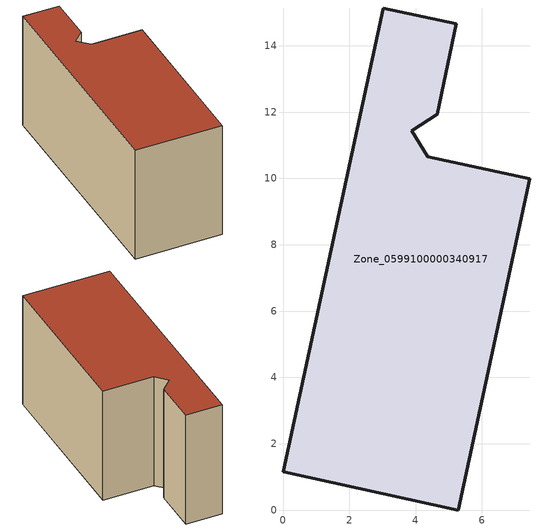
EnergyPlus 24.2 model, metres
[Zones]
Zone_0599100000340917
 floor ground (C_G): 7.45,9.99 5.29,0 0,1.15 3.02,15.14 5.23,14.66 4.65,11.94 3.88,11.44 4.37,10.65 z0
 wall outside (C_F): 5.29,0 7.45,9.99 4.37,10.65 3.88,11.44 4.65,11.94 5.23,14.66 3.02,15.14 0,1.15 5.29,0 z0:7.47
 roof outside (C_R): 0,1.15 5.29,0 7.45,9.99 4.37,10.65 3.88,11.44 4.65,11.94 5.23,14.66 3.02,15.14 z7.47
[BUILDING]
Pand.0599100000340917: North Axis=0; Terrain=City; Loads Convergence Tolerance Value=0.04; Temperature Convergence Tolerance Value=0.4; Solar Distribution=FullExterior; Maximum Number of Warmup Days=25; Minimum Number of Warmup Days=1
[Site:Location]
Rotterdam.The.Hague.AP_ZH_NLD Design_Conditions: Latitude=51.96; Longitude=4.45; Time Zone=1; Elevation=-4.5
[SITE:GROUNDTEMPERATURE:BUILDINGSURFACE]
18, 18, 18, 18, 18, 18, 18, 18, 18, 18, 18, 18
[MATERIAL] Thermal Absorptance=0.9; Solar Absorptance=0.7; Visible Absorptance=0.7
Name | Roughness | Thickness | Conductivity | Density | Specific Heat
G.TI.1992-2005 | MediumSmooth | 0.15 | 0.06 | 540 | 1210
F.TI.1992-2005 | Rough | 0.3 | 0.12 | 1920 | 840
R.TI.1992-2005 | MediumRough | 0.2 | 0.08 | 1500 | 1000
[CONSTRUCTION]
C_G: G.TI.1992-2005
C_F: F.TI.1992-2005
C_R: R.TI.1992-2005
[ZONE]
Zone_0599100000340917: Type=1; Multiplier=1; Ceiling Height=Autocalculate; Volume=Autocalculate; Floor Area=autocalculate; Part of Total Floor Area=Yes
[ZONEINFILTRATION:DESIGNFLOWRATE]
Infil_Zone_0599100000340917: Zone or ZoneList or Space or SpaceList=Zone_0599100000340917; Schedule=AlwaysOn; Design Flow Rate Calculation Method=Flow/Area; Flow Rate per Floor Area=0.0015; Constant Term Coefficient=1; Temperature Term Coefficient=0; Velocity Term Coefficient=0; Velocity Squared Term Coefficient=0
[HVACTEMPLATE:ZONE:IDEALLOADSAIRSYSTEM]
Zone_0599100000340917: Maximum Heating Supply Air Temperature=50; Minimum Cooling Supply Air Temperature=13; Maximum Heating Supply Air Humidity Ratio=0.0156; Minimum Cooling Supply Air Humidity Ratio=0.0077; Heating Limit=NoLimit; Cooling Limit=NoLimit; Dehumidification Control Type=ConstantSensibleHeatRatio; Cooling Sensible Heat Ratio=0.7; Dehumidification Setpoint=60; Humidification Control Type=None; Humidification Setpoint=30; Outdoor Air Method=None; Outdoor Air Flow Rate per Person=0.00944; Outdoor Air Flow Rate per Zone Floor Area=0; Outdoor Air Flow Rate per Zone=0; Demand Controlled Ventilation Type=None; Outdoor Air Economizer Type=NoEconomizer; Heat Recovery Type=None; Sensible Heat Recovery Effectiveness=0.7; Latent Heat Recovery Effectiveness=0.65
[ZONECONTROL:THERMOSTAT]
ThermostatControl_Zone_0599100000340917: Zone or ZoneList=Zone_0599100000340917; Control Type Schedule=DualSetpointControlType; Control 1=Thermostat_Zone_0599100000340917; Temperature Difference Between Cutout And Setpoint=0
[THERMOSTATSETPOINT:DUALSETPOINT]
Thermostat_Zone_0599100000340917: Heating Setpoint Temperature Schedule=HeatingSetpoint_Zone_0599100000340917; Cooling Setpoint Temperature Schedule=CoolingSetpoint_Zone_0599100000340917
[SCHEDULE:COMPACT]
HeatingSetpoint_Zone_0599100000340917: Through: 12/31, For: AllDays, Until: 24:00, 21
CoolingSetpoint_Zone_0599100000340917: Through: 12/31, For: AllDays, Until: 24:00, 24
DualSetpointControlType: Through: 12/31, For: AllDays, Until: 24:00, 4
AlwaysOn: Through: 12/31, For: AllDays, Until: 24:00, 1
